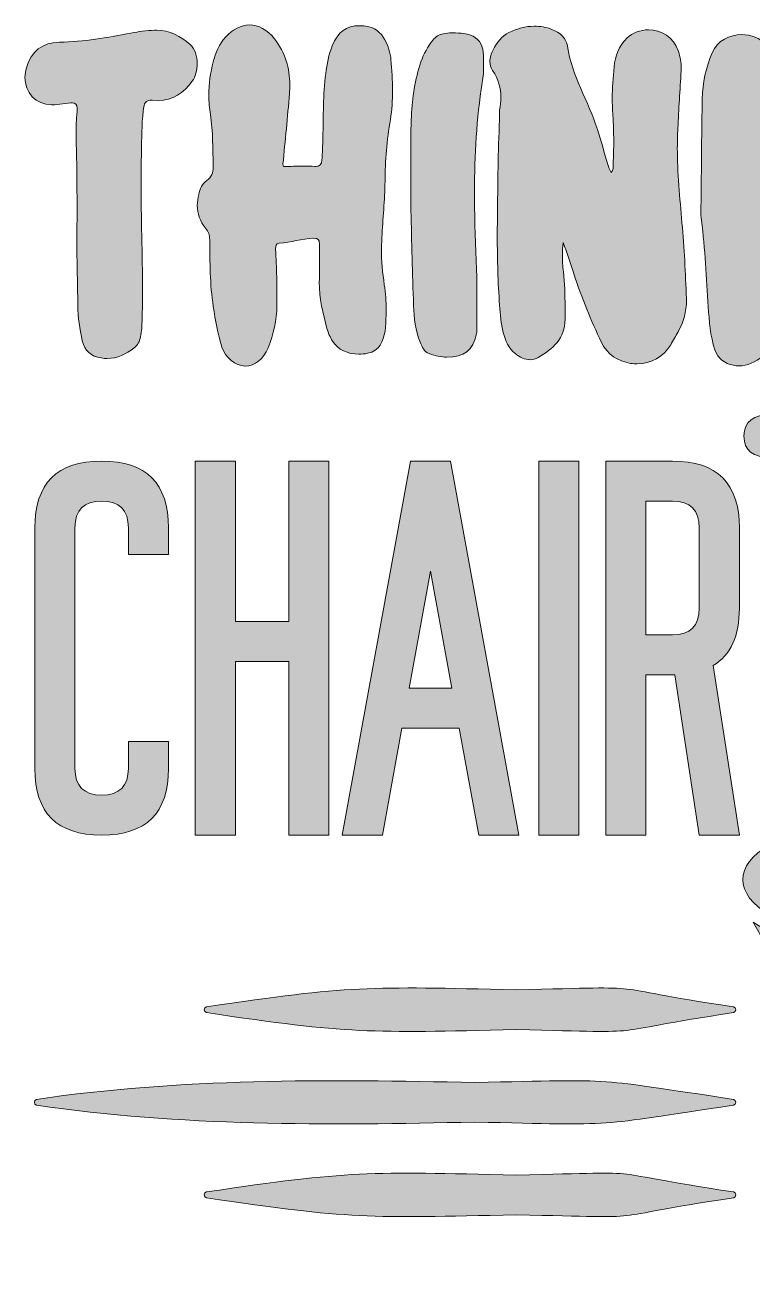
# Model space of a CAD drawing. Header units: inches. Extents: x 253 to 834, y -807 to -273.
# Drawn here: x 253 to 564, y -807 to -273 of the extents above; entities that cross this region are included whole.
import ezdxf

# ---------------------------------------------------------------- set-up
doc = ezdxf.new("R2010")
doc.units = ezdxf.units.IN
doc.header["$MEASUREMENT"] = 0
doc.layers.add('Layer 1', color=7, linetype='Continuous')

# ---------------------------------------------------------------- blocks, each defined once
blk = doc.blocks.new('block 3')
at = {"layer": 'Layer 1', "true_color": 0x040404}
h = blk.add_hatch(color=18, dxfattribs=at)
h.dxf.hatch_style = 2
edge = h.paths.add_edge_path()
edge.add_spline(control_points=[(285.43, -415.65), (280.98, -414.96), (278.3, -412.66), (277.3, -408.29), (276.23, -403.31), (275.38, -398.32), (275.38, -393.26), (275.31, -382.99), (274.92, -372.71), (274.92, -362.82), (274.92, -362.82), (275.08, -352.78), (275.08, -352.78), (275, -341.51), (275, -331.16), (274.62, -320.73), (274.62, -320.73), (274.62, -318.97), (274.62, -318.97), (274.62, -315.75), (274.92, -312.53), (275.16, -309.38), (275.16, -309.38), (275.16, -308.92), (275.16, -308.92), (275.16, -307.31), (274.39, -306.7), (272.93, -306.7), (272.93, -306.7), (272.47, -306.7), (272.47, -306.7), (272.47, -306.7), (265.42, -307.47), (265.42, -307.47), (265.42, -307.47), (264.19, -307.54), (264.19, -307.54), (257.37, -307.54), (252.84, -302.18), (252.84, -295.81), (252.84, -294.43), (253.07, -293.05), (253.46, -291.67), (255.53, -284.62), (260.2, -280.86), (267.56, -280.78), (277.91, -280.63), (287.96, -278.87), (298, -276.87), (301.38, -276.26), (304.67, -275.88), (308.05, -275.65), (308.05, -275.65), (308.97, -275.65), (308.97, -275.65), (314.57, -275.65), (319.24, -278.25), (323.31, -281.78), (325.38, -283.54), (326.37, -286.76), (326.37, -289.98), (326.37, -292.67), (325.61, -295.51), (324.23, -297.42), (320.55, -302.48), (316.1, -305.63), (309.66, -305.63), (309.66, -305.63), (307.13, -305.55), (307.13, -305.55), (304.14, -305.55), (303.68, -306.47), (303.29, -310.23), (302.6, -316.05), (302.68, -322.03), (302.53, -327.86), (302.45, -332), (302.37, -336.07), (302.37, -340.21), (302.37, -355.77), (302.99, -371.26), (302.99, -386.82), (302.99, -390.96), (302.91, -395.03), (302.83, -399.17), (302.76, -401.7), (302.68, -404.15), (302.14, -406.68), (301.76, -408.6), (300.92, -410.21), (299.46, -411.28), (295.93, -413.96), (292.25, -415.88), (287.88, -415.88), (287.12, -415.88), (286.27, -415.8), (285.43, -415.65)], knot_values=[0, 0, 0, 0, 1, 1, 1, 2, 2, 2, 3, 3, 3, 4, 4, 4, 5, 5, 5, 6, 6, 6, 7, 7, 7, 8, 8, 8, 9, 9, 9, 10, 10, 10, 11, 11, 11, 12, 12, 12, 13, 13, 13, 14, 14, 14, 15, 15, 15, 16, 16, 16, 17, 17, 17, 18, 18, 18, 19, 19, 19, 20, 20, 20, 21, 21, 21, 22, 22, 22, 23, 23, 23, 24, 24, 24, 25, 25, 25, 26, 26, 26, 27, 27, 27, 28, 28, 28, 29, 29, 29, 30, 30, 30, 31, 31, 31, 32, 32, 32, 32], degree=3, periodic=1)
h = blk.add_hatch(color=18, dxfattribs=at)
h.dxf.hatch_style = 2
edge = h.paths.add_edge_path()
edge.add_spline(control_points=[(346.69, -419.1), (342.77, -419.02), (338.33, -415.5), (336.87, -410.97), (335.11, -405.3), (334.03, -399.55), (333.19, -393.65), (331.73, -384.22), (331.81, -374.63), (331.66, -365.12), (331.66, -363.21), (331.2, -361.67), (329.89, -360.14), (327.44, -357.23), (326.37, -353.93), (326.37, -350.48), (326.37, -348.95), (326.6, -347.41), (326.98, -345.8), (327.44, -343.43), (328.44, -341.28), (330.51, -339.82), (332.42, -338.37), (333.19, -336.45), (333.19, -334.22), (333.19, -334.22), (333.19, -333.53), (333.19, -333.53), (332.96, -326.25), (333.11, -318.97), (331.96, -311.68), (331.5, -309), (331.27, -306.24), (331.27, -303.48), (331.27, -298.65), (331.96, -293.82), (333.19, -289.14), (334.19, -285.23), (335.72, -281.63), (338.41, -278.64), (341.47, -275.19), (345.08, -273.42), (348.6, -273.42), (352.44, -273.42), (356.19, -275.42), (359.34, -279.33), (363.94, -285.23), (365.85, -291.9), (365.85, -299.03), (365.85, -300.26), (365.78, -301.49), (365.7, -302.71), (364.93, -312.76), (363.86, -322.8), (362.94, -332.92), (362.94, -333.15), (363.09, -333.38), (363.17, -333.92), (366.01, -333.84), (368.84, -333.69), (371.68, -333.69), (373.29, -333.69), (374.9, -333.77), (376.51, -333.84), (376.51, -333.84), (376.89, -333.84), (376.89, -333.84), (378.58, -333.84), (379.43, -332.92), (379.58, -331.23), (379.73, -328.01), (379.88, -324.79), (379.96, -321.5), (380.19, -312.37), (380.04, -303.25), (381.19, -294.2), (381.65, -290.14), (382.49, -286.07), (383.95, -282.32), (386.4, -276.34), (390.01, -273.73), (395.53, -273.73), (396.37, -273.73), (397.21, -273.73), (398.21, -273.88), (402.04, -274.42), (404.65, -276.49), (406.41, -279.79), (407.79, -282.39), (408.79, -285.23), (409.02, -288.22), (409.4, -292.59), (409.71, -297.04), (409.71, -301.49), (409.71, -305.55), (409.48, -309.69), (408.79, -313.83), (407.26, -322.57), (406.57, -331.39), (406.49, -340.21), (406.41, -348.26), (405.57, -356.23), (405.11, -364.2), (405.11, -364.2), (404.96, -369.03), (404.96, -369.03), (404.96, -374.17), (405.42, -379.31), (406.18, -384.37), (406.72, -387.97), (406.95, -391.58), (406.95, -395.1), (406.95, -397.48), (406.87, -399.78), (406.72, -402.08), (406.64, -402.77), (406.64, -403.46), (406.49, -404.15), (405.57, -408.52), (404.42, -412.66), (399.05, -413.66), (397.75, -413.89), (396.52, -414.04), (395.3, -414.04), (390.54, -414.04), (386.4, -412.12), (384.1, -408.44), (383.03, -406.83), (382.26, -404.99), (381.72, -403.08), (379.96, -396.64), (378.43, -390.12), (378.43, -383.3), (378.43, -383.3), (378.5, -381.92), (378.5, -381.92), (378.58, -380.15), (378.58, -378.47), (378.58, -376.7), (378.58, -376.7), (378.58, -366.89), (378.58, -366.89), (378.58, -365.2), (377.89, -364.51), (376.13, -364.51), (376.13, -364.51), (375.9, -364.51), (375.9, -364.51), (370.99, -364.74), (366.24, -366.2), (361.33, -366.66), (359.8, -366.81), (359.8, -367.88), (359.8, -368.88), (359.8, -368.88), (359.8, -369.19), (359.8, -369.19), (359.95, -373.17), (360.18, -377.08), (360.26, -380.99), (360.26, -380.99), (360.33, -393.26), (360.33, -393.26), (360.33, -399.55), (358.88, -405.45), (356.58, -411.28), (354.66, -416.11), (350.98, -419.1), (346.84, -419.1), (346.84, -419.1), (346.69, -419.1), (346.69, -419.1)], knot_values=[0, 0, 0, 0, 1, 1, 1, 2, 2, 2, 3, 3, 3, 4, 4, 4, 5, 5, 5, 6, 6, 6, 7, 7, 7, 8, 8, 8, 9, 9, 9, 10, 10, 10, 11, 11, 11, 12, 12, 12, 13, 13, 13, 14, 14, 14, 15, 15, 15, 16, 16, 16, 17, 17, 17, 18, 18, 18, 19, 19, 19, 20, 20, 20, 21, 21, 21, 22, 22, 22, 23, 23, 23, 24, 24, 24, 25, 25, 25, 26, 26, 26, 27, 27, 27, 28, 28, 28, 29, 29, 29, 30, 30, 30, 31, 31, 31, 32, 32, 32, 33, 33, 33, 34, 34, 34, 35, 35, 35, 36, 36, 36, 37, 37, 37, 38, 38, 38, 39, 39, 39, 40, 40, 40, 41, 41, 41, 42, 42, 42, 43, 43, 43, 44, 44, 44, 45, 45, 45, 46, 46, 46, 47, 47, 47, 48, 48, 48, 49, 49, 49, 50, 50, 50, 51, 51, 51, 52, 52, 52, 53, 53, 53, 54, 54, 54, 55, 55, 55, 56, 56, 56, 57, 57, 57, 57], degree=3, periodic=1)
h = blk.add_hatch(color=18, dxfattribs=at)
h.dxf.hatch_style = 2
edge = h.paths.add_edge_path()
edge.add_spline(control_points=[(425.27, -413.81), (423.2, -413.04), (422.28, -410.9), (421.51, -408.9), (419.44, -403.92), (418.83, -398.55), (418.67, -393.26), (418.14, -379.62), (417.91, -365.97), (417.52, -352.7), (417.52, -352.7), (417.45, -327.48), (417.45, -327.48), (417.45, -322.42), (417.52, -317.36), (417.75, -312.3), (418.14, -304.4), (419.21, -296.66), (421.82, -289.14), (423.05, -285.77), (424.65, -282.7), (426.88, -279.94), (428.1, -278.41), (429.56, -277.49), (431.4, -277.18), (432.63, -276.95), (433.78, -276.8), (434.93, -276.8), (439.45, -276.8), (441.22, -277.1), (442.9, -277.72), (446.2, -278.87), (448.04, -281.47), (448.35, -285), (448.5, -286.69), (448.58, -288.45), (448.58, -290.14), (448.58, -292.82), (448.42, -295.51), (447.96, -298.04), (445.51, -313.52), (444.67, -329.09), (444.67, -344.65), (444.67, -354.77), (444.97, -364.89), (445.43, -375.01), (445.66, -379.62), (445.66, -384.29), (445.66, -388.89), (445.66, -388.89), (445.66, -402.85), (445.66, -402.85), (445.66, -403.69), (445.66, -404.61), (445.51, -405.38), (443.98, -412.51), (440.45, -415.27), (432.71, -415.27), (430.56, -415.27), (428.03, -414.73), (425.27, -413.81)], knot_values=[0, 0, 0, 0, 1, 1, 1, 2, 2, 2, 3, 3, 3, 4, 4, 4, 5, 5, 5, 6, 6, 6, 7, 7, 7, 8, 8, 8, 9, 9, 9, 10, 10, 10, 11, 11, 11, 12, 12, 12, 13, 13, 13, 14, 14, 14, 15, 15, 15, 16, 16, 16, 17, 17, 17, 18, 18, 18, 19, 19, 19, 20, 20, 20, 20], degree=3, periodic=1)
h = blk.add_hatch(color=18, dxfattribs=at)
h.dxf.hatch_style = 2
edge = h.paths.add_edge_path()
edge.add_spline(control_points=[(511.29, -417.95), (505.77, -416.95), (501.48, -414.35), (498.87, -408.98), (494.35, -399.63), (490.44, -390.04), (487.22, -380.08), (485.76, -375.48), (484.23, -370.87), (482.46, -366.35), (482.23, -368.19), (482.16, -369.95), (482.16, -371.72), (482.16, -374.09), (482.31, -376.47), (482.62, -378.85), (483.23, -383.83), (483.31, -388.74), (483.31, -393.72), (483.31, -393.72), (483.31, -399.09), (483.31, -399.09), (483.23, -407.29), (478.17, -411.82), (471.88, -415.42), (470.73, -416.11), (469.51, -416.42), (468.36, -416.42), (466.13, -416.42), (463.98, -415.34), (462.07, -413.81), (459.23, -411.51), (457.77, -408.29), (456.93, -404.84), (455.86, -401.01), (455.7, -397.02), (455.4, -393.11), (454.63, -383.37), (454.4, -373.63), (454.4, -363.82), (454.4, -354.08), (454.63, -344.27), (454.71, -334.53), (454.78, -327.63), (455.09, -320.81), (455.32, -313.91), (455.32, -313.91), (455.32, -311.45), (455.32, -311.45), (455.32, -311.45), (455.4, -309.69), (455.4, -309.69), (455.7, -307.85), (455.93, -306.09), (455.93, -304.4), (455.93, -300.41), (454.94, -296.58), (452.41, -292.9), (451.64, -291.75), (451.26, -290.44), (451.26, -289.06), (451.26, -287.38), (451.79, -285.61), (452.64, -284), (454.17, -280.94), (456.32, -278.18), (459.38, -276.64), (462.91, -274.88), (466.52, -273.96), (470.2, -273.96), (472.65, -273.96), (475.18, -274.34), (477.71, -275.34), (481.16, -276.57), (483.77, -279.02), (484.3, -282.47), (486.3, -295.2), (493.27, -306.01), (497.11, -318.05), (498.72, -322.95), (500.1, -328.01), (501.55, -333), (501.94, -334.15), (502.24, -335.3), (503.01, -336.45), (503.78, -335.6), (503.85, -334.68), (503.85, -333.77), (503.85, -333.77), (503.85, -332.61), (503.85, -332.61), (504.01, -329.39), (504.08, -326.17), (504.08, -322.88), (504.08, -319.27), (503.93, -315.67), (503.7, -311.99), (503.55, -309.61), (503.47, -307.24), (503.47, -304.78), (503.47, -300.34), (503.78, -295.81), (504.24, -291.36), (504.78, -286.69), (506.23, -282.39), (509.76, -278.94), (512.06, -276.72), (515.43, -275.49), (518.96, -275.49), (524.25, -275.49), (529.69, -278.33), (531.69, -284.77), (532.45, -287.07), (532.91, -289.45), (532.91, -291.82), (532.91, -291.82), (532.84, -293.05), (532.84, -293.05), (532.38, -301.26), (531.84, -309.38), (531.46, -317.51), (531.3, -320.35), (531.23, -323.11), (531.23, -325.87), (531.23, -336.6), (532.3, -347.26), (533.22, -357.92), (534.22, -368.65), (534.68, -379.46), (535.14, -390.27), (535.14, -390.27), (535.14, -391.04), (535.14, -391.04), (535.14, -395.79), (533.91, -400.32), (531.53, -404.46), (530.54, -406.3), (529.46, -408.14), (528.39, -409.98), (525.55, -415.04), (519.96, -418.18), (514.13, -418.18), (513.21, -418.18), (512.29, -418.1), (511.29, -417.95)], knot_values=[0, 0, 0, 0, 1, 1, 1, 2, 2, 2, 3, 3, 3, 4, 4, 4, 5, 5, 5, 6, 6, 6, 7, 7, 7, 8, 8, 8, 9, 9, 9, 10, 10, 10, 11, 11, 11, 12, 12, 12, 13, 13, 13, 14, 14, 14, 15, 15, 15, 16, 16, 16, 17, 17, 17, 18, 18, 18, 19, 19, 19, 20, 20, 20, 21, 21, 21, 22, 22, 22, 23, 23, 23, 24, 24, 24, 25, 25, 25, 26, 26, 26, 27, 27, 27, 28, 28, 28, 29, 29, 29, 30, 30, 30, 31, 31, 31, 32, 32, 32, 33, 33, 33, 34, 34, 34, 35, 35, 35, 36, 36, 36, 37, 37, 37, 38, 38, 38, 39, 39, 39, 40, 40, 40, 41, 41, 41, 42, 42, 42, 43, 43, 43, 44, 44, 44, 45, 45, 45, 46, 46, 46, 47, 47, 47, 48, 48, 48, 48], degree=3, periodic=1)
h = blk.add_hatch(color=18, dxfattribs=at)
h.dxf.hatch_style = 2
edge = h.paths.add_edge_path()
edge.add_spline(control_points=[(555.14, -418.79), (551.31, -418.03), (548.55, -415.96), (547.25, -412.12), (545.25, -406.14), (544.87, -399.93), (544.41, -393.8), (543.49, -381.46), (543.18, -369.11), (541.49, -356.84), (541.34, -355.46), (541.26, -354.01), (541.26, -352.55), (541.26, -350.48), (541.42, -348.33), (541.42, -346.26), (541.49, -332.54), (541.57, -318.74), (541.88, -304.94), (541.95, -298.19), (543.49, -291.59), (546.09, -285.31), (548.32, -279.94), (553.61, -277.56), (558.67, -277.56), (562.73, -277.56), (566.72, -279.1), (568.79, -281.7), (570.78, -284.16), (571.63, -286.76), (571.63, -289.83), (571.55, -298.11), (571.55, -306.39), (570.86, -314.67), (570.86, -314.67), (570.78, -316.05), (570.78, -316.05), (570.78, -316.67), (570.86, -317.2), (571.17, -317.97), (573.39, -314.67), (574.69, -311.15), (576.23, -307.85), (579.14, -301.56), (581.82, -295.27), (584.74, -288.99), (587.19, -283.54), (591.49, -279.71), (596.55, -276.8), (598.39, -275.8), (600.15, -275.26), (601.99, -275.26), (603.52, -275.26), (605.13, -275.65), (606.67, -276.41), (608.2, -277.18), (609.73, -277.79), (611.19, -278.64), (614.56, -280.71), (616.33, -283.62), (616.33, -287.15), (616.33, -287.99), (616.25, -288.83), (616.02, -289.75), (614.95, -294.58), (612.95, -299.19), (610.88, -303.63), (606.67, -312.76), (602.53, -322.03), (598.77, -331.39), (596.85, -336.14), (594.78, -340.74), (590.64, -344.04), (589.64, -344.88), (589.19, -345.88), (589.19, -346.88), (589.19, -347.64), (589.49, -348.49), (589.87, -349.33), (591.26, -352.17), (593.09, -354.54), (595.17, -356.92), (601.84, -364.43), (607.36, -372.71), (611.73, -381.76), (613.87, -386.13), (614.79, -390.66), (614.79, -395.26), (614.79, -398.25), (614.41, -401.31), (613.64, -404.38), (612.57, -408.98), (609.96, -411.28), (605.98, -411.28), (605.06, -411.28), (604.06, -411.13), (602.91, -410.9), (595.7, -409.13), (589.57, -405.68), (585.81, -398.94), (580.83, -390.27), (575.84, -381.61), (570.94, -372.94), (570.94, -372.94), (569.71, -370.95), (569.71, -370.95), (569.4, -372.56), (569.25, -374.09), (569.25, -375.63), (569.25, -377.31), (569.4, -378.93), (569.63, -380.53), (570.78, -388.74), (571.78, -396.94), (572.01, -405.3), (572.01, -405.3), (572.01, -405.61), (572.01, -405.61), (572.01, -412.74), (564.65, -419.02), (557.52, -419.02), (556.75, -419.02), (555.91, -418.95), (555.14, -418.79)], knot_values=[0, 0, 0, 0, 1, 1, 1, 2, 2, 2, 3, 3, 3, 4, 4, 4, 5, 5, 5, 6, 6, 6, 7, 7, 7, 8, 8, 8, 9, 9, 9, 10, 10, 10, 11, 11, 11, 12, 12, 12, 13, 13, 13, 14, 14, 14, 15, 15, 15, 16, 16, 16, 17, 17, 17, 18, 18, 18, 19, 19, 19, 20, 20, 20, 21, 21, 21, 22, 22, 22, 23, 23, 23, 24, 24, 24, 25, 25, 25, 26, 26, 26, 27, 27, 27, 28, 28, 28, 29, 29, 29, 30, 30, 30, 31, 31, 31, 32, 32, 32, 33, 33, 33, 34, 34, 34, 35, 35, 35, 36, 36, 36, 37, 37, 37, 38, 38, 38, 39, 39, 39, 40, 40, 40, 41, 41, 41, 41], degree=3, periodic=1)
at = {"layer": 'Layer 1', "lineweight": 0}
for points, knots in [([(285.43, -415.65), (280.98, -414.96), (278.3, -412.66), (277.3, -408.29), (276.23, -403.31), (275.38, -398.32), (275.38, -393.26), (275.31, -382.99), (274.92, -372.71), (274.92, -362.82), (274.92, -362.82), (275.08, -352.78), (275.08, -352.78), (275, -341.51), (275, -331.16), (274.62, -320.73), (274.62, -320.73), (274.62, -318.97), (274.62, -318.97), (274.62, -315.75), (274.92, -312.53), (275.16, -309.38), (275.16, -309.38), (275.16, -308.92), (275.16, -308.92), (275.16, -307.31), (274.39, -306.7), (272.93, -306.7), (272.93, -306.7), (272.47, -306.7), (272.47, -306.7), (272.47, -306.7), (265.42, -307.47), (265.42, -307.47), (265.42, -307.47), (264.19, -307.54), (264.19, -307.54), (257.37, -307.54), (252.84, -302.18), (252.84, -295.81), (252.84, -294.43), (253.07, -293.05), (253.46, -291.67), (255.53, -284.62), (260.2, -280.86), (267.56, -280.78), (277.91, -280.63), (287.96, -278.87), (298, -276.87), (301.38, -276.26), (304.67, -275.88), (308.05, -275.65), (308.05, -275.65), (308.97, -275.65), (308.97, -275.65), (314.57, -275.65), (319.24, -278.25), (323.31, -281.78), (325.38, -283.54), (326.37, -286.76), (326.37, -289.98), (326.37, -292.67), (325.61, -295.51), (324.23, -297.42), (320.55, -302.48), (316.1, -305.63), (309.66, -305.63), (309.66, -305.63), (307.13, -305.55), (307.13, -305.55), (304.14, -305.55), (303.68, -306.47), (303.29, -310.23), (302.6, -316.05), (302.68, -322.03), (302.53, -327.86), (302.45, -332), (302.37, -336.07), (302.37, -340.21), (302.37, -355.77), (302.99, -371.26), (302.99, -386.82), (302.99, -390.96), (302.91, -395.03), (302.83, -399.17), (302.76, -401.7), (302.68, -404.15), (302.14, -406.68), (301.76, -408.6), (300.92, -410.21), (299.46, -411.28), (295.93, -413.96), (292.25, -415.88), (287.88, -415.88), (287.12, -415.88), (286.27, -415.8), (285.43, -415.65)], [0, 0, 0, 0, 1, 1, 1, 2, 2, 2, 3, 3, 3, 4, 4, 4, 5, 5, 5, 6, 6, 6, 7, 7, 7, 8, 8, 8, 9, 9, 9, 10, 10, 10, 11, 11, 11, 12, 12, 12, 13, 13, 13, 14, 14, 14, 15, 15, 15, 16, 16, 16, 17, 17, 17, 18, 18, 18, 19, 19, 19, 20, 20, 20, 21, 21, 21, 22, 22, 22, 23, 23, 23, 24, 24, 24, 25, 25, 25, 26, 26, 26, 27, 27, 27, 28, 28, 28, 29, 29, 29, 30, 30, 30, 31, 31, 31, 32, 32, 32, 32]), ([(346.69, -419.1), (342.77, -419.02), (338.33, -415.5), (336.87, -410.97), (335.11, -405.3), (334.03, -399.55), (333.19, -393.65), (331.73, -384.22), (331.81, -374.63), (331.66, -365.12), (331.66, -363.21), (331.2, -361.67), (329.89, -360.14), (327.44, -357.23), (326.37, -353.93), (326.37, -350.48), (326.37, -348.95), (326.6, -347.41), (326.98, -345.8), (327.44, -343.43), (328.44, -341.28), (330.51, -339.82), (332.42, -338.37), (333.19, -336.45), (333.19, -334.22), (333.19, -334.22), (333.19, -333.53), (333.19, -333.53), (332.96, -326.25), (333.11, -318.97), (331.96, -311.68), (331.5, -309), (331.27, -306.24), (331.27, -303.48), (331.27, -298.65), (331.96, -293.82), (333.19, -289.14), (334.19, -285.23), (335.72, -281.63), (338.41, -278.64), (341.47, -275.19), (345.08, -273.42), (348.6, -273.42), (352.44, -273.42), (356.19, -275.42), (359.34, -279.33), (363.94, -285.23), (365.85, -291.9), (365.85, -299.03), (365.85, -300.26), (365.78, -301.49), (365.7, -302.71), (364.93, -312.76), (363.86, -322.8), (362.94, -332.92), (362.94, -333.15), (363.09, -333.38), (363.17, -333.92), (366.01, -333.84), (368.84, -333.69), (371.68, -333.69), (373.29, -333.69), (374.9, -333.77), (376.51, -333.84), (376.51, -333.84), (376.89, -333.84), (376.89, -333.84), (378.58, -333.84), (379.43, -332.92), (379.58, -331.23), (379.73, -328.01), (379.88, -324.79), (379.96, -321.5), (380.19, -312.37), (380.04, -303.25), (381.19, -294.2), (381.65, -290.14), (382.49, -286.07), (383.95, -282.32), (386.4, -276.34), (390.01, -273.73), (395.53, -273.73), (396.37, -273.73), (397.21, -273.73), (398.21, -273.88), (402.04, -274.42), (404.65, -276.49), (406.41, -279.79), (407.79, -282.39), (408.79, -285.23), (409.02, -288.22), (409.4, -292.59), (409.71, -297.04), (409.71, -301.49), (409.71, -305.55), (409.48, -309.69), (408.79, -313.83), (407.26, -322.57), (406.57, -331.39), (406.49, -340.21), (406.41, -348.26), (405.57, -356.23), (405.11, -364.2), (405.11, -364.2), (404.96, -369.03), (404.96, -369.03), (404.96, -374.17), (405.42, -379.31), (406.18, -384.37), (406.72, -387.97), (406.95, -391.58), (406.95, -395.1), (406.95, -397.48), (406.87, -399.78), (406.72, -402.08), (406.64, -402.77), (406.64, -403.46), (406.49, -404.15), (405.57, -408.52), (404.42, -412.66), (399.05, -413.66), (397.75, -413.89), (396.52, -414.04), (395.3, -414.04), (390.54, -414.04), (386.4, -412.12), (384.1, -408.44), (383.03, -406.83), (382.26, -404.99), (381.72, -403.08), (379.96, -396.64), (378.43, -390.12), (378.43, -383.3), (378.43, -383.3), (378.5, -381.92), (378.5, -381.92), (378.58, -380.15), (378.58, -378.47), (378.58, -376.7), (378.58, -376.7), (378.58, -366.89), (378.58, -366.89), (378.58, -365.2), (377.89, -364.51), (376.13, -364.51), (376.13, -364.51), (375.9, -364.51), (375.9, -364.51), (370.99, -364.74), (366.24, -366.2), (361.33, -366.66), (359.8, -366.81), (359.8, -367.88), (359.8, -368.88), (359.8, -368.88), (359.8, -369.19), (359.8, -369.19), (359.95, -373.17), (360.18, -377.08), (360.26, -380.99), (360.26, -380.99), (360.33, -393.26), (360.33, -393.26), (360.33, -399.55), (358.88, -405.45), (356.58, -411.28), (354.66, -416.11), (350.98, -419.1), (346.84, -419.1), (346.84, -419.1), (346.69, -419.1), (346.69, -419.1)], [0, 0, 0, 0, 1, 1, 1, 2, 2, 2, 3, 3, 3, 4, 4, 4, 5, 5, 5, 6, 6, 6, 7, 7, 7, 8, 8, 8, 9, 9, 9, 10, 10, 10, 11, 11, 11, 12, 12, 12, 13, 13, 13, 14, 14, 14, 15, 15, 15, 16, 16, 16, 17, 17, 17, 18, 18, 18, 19, 19, 19, 20, 20, 20, 21, 21, 21, 22, 22, 22, 23, 23, 23, 24, 24, 24, 25, 25, 25, 26, 26, 26, 27, 27, 27, 28, 28, 28, 29, 29, 29, 30, 30, 30, 31, 31, 31, 32, 32, 32, 33, 33, 33, 34, 34, 34, 35, 35, 35, 36, 36, 36, 37, 37, 37, 38, 38, 38, 39, 39, 39, 40, 40, 40, 41, 41, 41, 42, 42, 42, 43, 43, 43, 44, 44, 44, 45, 45, 45, 46, 46, 46, 47, 47, 47, 48, 48, 48, 49, 49, 49, 50, 50, 50, 51, 51, 51, 52, 52, 52, 53, 53, 53, 54, 54, 54, 55, 55, 55, 56, 56, 56, 57, 57, 57, 57]), ([(425.27, -413.81), (423.2, -413.04), (422.28, -410.9), (421.51, -408.9), (419.44, -403.92), (418.83, -398.55), (418.67, -393.26), (418.14, -379.62), (417.91, -365.97), (417.52, -352.7), (417.52, -352.7), (417.45, -327.48), (417.45, -327.48), (417.45, -322.42), (417.52, -317.36), (417.75, -312.3), (418.14, -304.4), (419.21, -296.66), (421.82, -289.14), (423.05, -285.77), (424.65, -282.7), (426.88, -279.94), (428.1, -278.41), (429.56, -277.49), (431.4, -277.18), (432.63, -276.95), (433.78, -276.8), (434.93, -276.8), (439.45, -276.8), (441.22, -277.1), (442.9, -277.72), (446.2, -278.87), (448.04, -281.47), (448.35, -285), (448.5, -286.69), (448.58, -288.45), (448.58, -290.14), (448.58, -292.82), (448.42, -295.51), (447.96, -298.04), (445.51, -313.52), (444.67, -329.09), (444.67, -344.65), (444.67, -354.77), (444.97, -364.89), (445.43, -375.01), (445.66, -379.62), (445.66, -384.29), (445.66, -388.89), (445.66, -388.89), (445.66, -402.85), (445.66, -402.85), (445.66, -403.69), (445.66, -404.61), (445.51, -405.38), (443.98, -412.51), (440.45, -415.27), (432.71, -415.27), (430.56, -415.27), (428.03, -414.73), (425.27, -413.81)], [0, 0, 0, 0, 1, 1, 1, 2, 2, 2, 3, 3, 3, 4, 4, 4, 5, 5, 5, 6, 6, 6, 7, 7, 7, 8, 8, 8, 9, 9, 9, 10, 10, 10, 11, 11, 11, 12, 12, 12, 13, 13, 13, 14, 14, 14, 15, 15, 15, 16, 16, 16, 17, 17, 17, 18, 18, 18, 19, 19, 19, 20, 20, 20, 20]), ([(511.29, -417.95), (505.77, -416.95), (501.48, -414.35), (498.87, -408.98), (494.35, -399.63), (490.44, -390.04), (487.22, -380.08), (485.76, -375.48), (484.23, -370.87), (482.46, -366.35), (482.23, -368.19), (482.16, -369.95), (482.16, -371.72), (482.16, -374.09), (482.31, -376.47), (482.62, -378.85), (483.23, -383.83), (483.31, -388.74), (483.31, -393.72), (483.31, -393.72), (483.31, -399.09), (483.31, -399.09), (483.23, -407.29), (478.17, -411.82), (471.88, -415.42), (470.73, -416.11), (469.51, -416.42), (468.36, -416.42), (466.13, -416.42), (463.98, -415.34), (462.07, -413.81), (459.23, -411.51), (457.77, -408.29), (456.93, -404.84), (455.86, -401.01), (455.7, -397.02), (455.4, -393.11), (454.63, -383.37), (454.4, -373.63), (454.4, -363.82), (454.4, -354.08), (454.63, -344.27), (454.71, -334.53), (454.78, -327.63), (455.09, -320.81), (455.32, -313.91), (455.32, -313.91), (455.32, -311.45), (455.32, -311.45), (455.32, -311.45), (455.4, -309.69), (455.4, -309.69), (455.7, -307.85), (455.93, -306.09), (455.93, -304.4), (455.93, -300.41), (454.94, -296.58), (452.41, -292.9), (451.64, -291.75), (451.26, -290.44), (451.26, -289.06), (451.26, -287.38), (451.79, -285.61), (452.64, -284), (454.17, -280.94), (456.32, -278.18), (459.38, -276.64), (462.91, -274.88), (466.52, -273.96), (470.2, -273.96), (472.65, -273.96), (475.18, -274.34), (477.71, -275.34), (481.16, -276.57), (483.77, -279.02), (484.3, -282.47), (486.3, -295.2), (493.27, -306.01), (497.11, -318.05), (498.72, -322.95), (500.1, -328.01), (501.55, -333), (501.94, -334.15), (502.24, -335.3), (503.01, -336.45), (503.78, -335.6), (503.85, -334.68), (503.85, -333.77), (503.85, -333.77), (503.85, -332.61), (503.85, -332.61), (504.01, -329.39), (504.08, -326.17), (504.08, -322.88), (504.08, -319.27), (503.93, -315.67), (503.7, -311.99), (503.55, -309.61), (503.47, -307.24), (503.47, -304.78), (503.47, -300.34), (503.78, -295.81), (504.24, -291.36), (504.78, -286.69), (506.23, -282.39), (509.76, -278.94), (512.06, -276.72), (515.43, -275.49), (518.96, -275.49), (524.25, -275.49), (529.69, -278.33), (531.69, -284.77), (532.45, -287.07), (532.91, -289.45), (532.91, -291.82), (532.91, -291.82), (532.84, -293.05), (532.84, -293.05), (532.38, -301.26), (531.84, -309.38), (531.46, -317.51), (531.3, -320.35), (531.23, -323.11), (531.23, -325.87), (531.23, -336.6), (532.3, -347.26), (533.22, -357.92), (534.22, -368.65), (534.68, -379.46), (535.14, -390.27), (535.14, -390.27), (535.14, -391.04), (535.14, -391.04), (535.14, -395.79), (533.91, -400.32), (531.53, -404.46), (530.54, -406.3), (529.46, -408.14), (528.39, -409.98), (525.55, -415.04), (519.96, -418.18), (514.13, -418.18), (513.21, -418.18), (512.29, -418.1), (511.29, -417.95)], [0, 0, 0, 0, 1, 1, 1, 2, 2, 2, 3, 3, 3, 4, 4, 4, 5, 5, 5, 6, 6, 6, 7, 7, 7, 8, 8, 8, 9, 9, 9, 10, 10, 10, 11, 11, 11, 12, 12, 12, 13, 13, 13, 14, 14, 14, 15, 15, 15, 16, 16, 16, 17, 17, 17, 18, 18, 18, 19, 19, 19, 20, 20, 20, 21, 21, 21, 22, 22, 22, 23, 23, 23, 24, 24, 24, 25, 25, 25, 26, 26, 26, 27, 27, 27, 28, 28, 28, 29, 29, 29, 30, 30, 30, 31, 31, 31, 32, 32, 32, 33, 33, 33, 34, 34, 34, 35, 35, 35, 36, 36, 36, 37, 37, 37, 38, 38, 38, 39, 39, 39, 40, 40, 40, 41, 41, 41, 42, 42, 42, 43, 43, 43, 44, 44, 44, 45, 45, 45, 46, 46, 46, 47, 47, 47, 48, 48, 48, 48]), ([(555.14, -418.79), (551.31, -418.03), (548.55, -415.96), (547.25, -412.12), (545.25, -406.14), (544.87, -399.93), (544.41, -393.8), (543.49, -381.46), (543.18, -369.11), (541.49, -356.84), (541.34, -355.46), (541.26, -354.01), (541.26, -352.55), (541.26, -350.48), (541.42, -348.33), (541.42, -346.26), (541.49, -332.54), (541.57, -318.74), (541.88, -304.94), (541.95, -298.19), (543.49, -291.59), (546.09, -285.31), (548.32, -279.94), (553.61, -277.56), (558.67, -277.56), (562.73, -277.56), (566.72, -279.1), (568.79, -281.7), (570.78, -284.16), (571.63, -286.76), (571.63, -289.83), (571.55, -298.11), (571.55, -306.39), (570.86, -314.67), (570.86, -314.67), (570.78, -316.05), (570.78, -316.05), (570.78, -316.67), (570.86, -317.2), (571.17, -317.97), (573.39, -314.67), (574.69, -311.15), (576.23, -307.85), (579.14, -301.56), (581.82, -295.27), (584.74, -288.99), (587.19, -283.54), (591.49, -279.71), (596.55, -276.8), (598.39, -275.8), (600.15, -275.26), (601.99, -275.26), (603.52, -275.26), (605.13, -275.65), (606.67, -276.41), (608.2, -277.18), (609.73, -277.79), (611.19, -278.64), (614.56, -280.71), (616.33, -283.62), (616.33, -287.15), (616.33, -287.99), (616.25, -288.83), (616.02, -289.75), (614.95, -294.58), (612.95, -299.19), (610.88, -303.63), (606.67, -312.76), (602.53, -322.03), (598.77, -331.39), (596.85, -336.14), (594.78, -340.74), (590.64, -344.04), (589.64, -344.88), (589.19, -345.88), (589.19, -346.88), (589.19, -347.64), (589.49, -348.49), (589.87, -349.33), (591.26, -352.17), (593.09, -354.54), (595.17, -356.92), (601.84, -364.43), (607.36, -372.71), (611.73, -381.76), (613.87, -386.13), (614.79, -390.66), (614.79, -395.26), (614.79, -398.25), (614.41, -401.31), (613.64, -404.38), (612.57, -408.98), (609.96, -411.28), (605.98, -411.28), (605.06, -411.28), (604.06, -411.13), (602.91, -410.9), (595.7, -409.13), (589.57, -405.68), (585.81, -398.94), (580.83, -390.27), (575.84, -381.61), (570.94, -372.94), (570.94, -372.94), (569.71, -370.95), (569.71, -370.95), (569.4, -372.56), (569.25, -374.09), (569.25, -375.63), (569.25, -377.31), (569.4, -378.93), (569.63, -380.53), (570.78, -388.74), (571.78, -396.94), (572.01, -405.3), (572.01, -405.3), (572.01, -405.61), (572.01, -405.61), (572.01, -412.74), (564.65, -419.02), (557.52, -419.02), (556.75, -419.02), (555.91, -418.95), (555.14, -418.79)], [0, 0, 0, 0, 1, 1, 1, 2, 2, 2, 3, 3, 3, 4, 4, 4, 5, 5, 5, 6, 6, 6, 7, 7, 7, 8, 8, 8, 9, 9, 9, 10, 10, 10, 11, 11, 11, 12, 12, 12, 13, 13, 13, 14, 14, 14, 15, 15, 15, 16, 16, 16, 17, 17, 17, 18, 18, 18, 19, 19, 19, 20, 20, 20, 21, 21, 21, 22, 22, 22, 23, 23, 23, 24, 24, 24, 25, 25, 25, 26, 26, 26, 27, 27, 27, 28, 28, 28, 29, 29, 29, 30, 30, 30, 31, 31, 31, 32, 32, 32, 33, 33, 33, 34, 34, 34, 35, 35, 35, 36, 36, 36, 37, 37, 37, 38, 38, 38, 39, 39, 39, 40, 40, 40, 41, 41, 41, 41])]:
    blk.add_open_spline(points, degree=3, knots=knots, dxfattribs=at)
blk = doc.blocks.new('block 4')
at = {"layer": 'Layer 1', "true_color": 0x040404}
h = blk.add_hatch(color=18, dxfattribs=at)
h.dxf.hatch_style = 2
edge = h.paths.add_edge_path()
edge.add_spline(control_points=[(314.09, -488.24), (314.09, -488.24), (314.09, -499.65), (314.09, -499.65), (314.09, -499.65), (296.97, -499.65), (296.97, -499.65), (296.97, -499.65), (296.97, -488.24), (296.97, -488.24), (296.97, -480.63), (293.17, -476.83), (285.56, -476.83), (277.95, -476.83), (274.15, -480.63), (274.15, -488.24), (274.15, -488.24), (274.15, -590.94), (274.15, -590.94), (274.15, -598.54), (277.95, -602.35), (285.56, -602.35), (293.17, -602.35), (296.97, -598.54), (296.97, -590.94), (296.97, -590.94), (296.97, -579.53), (296.97, -579.53), (296.97, -579.53), (314.09, -579.53), (314.09, -579.53), (314.09, -579.53), (314.09, -590.94), (314.09, -590.94), (314.09, -609.96), (304.58, -619.46), (285.56, -619.46), (266.54, -619.46), (257.03, -609.96), (257.03, -590.94), (257.03, -590.94), (257.03, -488.24), (257.03, -488.24), (257.03, -469.22), (266.54, -459.71), (285.56, -459.71), (304.58, -459.71), (314.09, -469.22), (314.09, -488.24)], knot_values=[0, 0, 0, 0, 1, 1, 1, 2, 2, 2, 3, 3, 3, 4, 4, 4, 5, 5, 5, 6, 6, 6, 7, 7, 7, 8, 8, 8, 9, 9, 9, 10, 10, 10, 11, 11, 11, 12, 12, 12, 13, 13, 13, 14, 14, 14, 15, 15, 15, 16, 16, 16, 16], degree=3, periodic=1)
h = blk.add_hatch(color=18, dxfattribs=at)
h.dxf.hatch_style = 2
h.paths.add_polyline_path([(342.61, -545.29), (342.61, -619.46), (325.5, -619.46), (325.5, -459.71), (342.61, -459.71), (342.61, -528.18), (365.44, -528.18), (365.44, -459.71), (382.55, -459.71), (382.55, -619.46), (365.44, -619.46), (365.44, -545.29)])
h = blk.add_hatch(color=18, dxfattribs=at)
h.dxf.hatch_style = 2
h.paths.add_polyline_path([(438.13, -573.82), (413.71, -573.82), (405.38, -619.46), (388.26, -619.46), (417.36, -459.71), (434.48, -459.71), (463.57, -619.46), (446.46, -619.46)])
h.paths.add_polyline_path([(416.79, -556.7), (435.05, -556.7), (425.92, -506.72)])
h = blk.add_hatch(color=18, dxfattribs=at)
h.dxf.hatch_style = 2
h.paths.add_polyline_path([(489.25, -619.46), (472.13, -619.46), (472.13, -459.71), (489.25, -459.71)])
h = blk.add_hatch(color=18, dxfattribs=at)
h.dxf.hatch_style = 2
edge = h.paths.add_edge_path()
edge.add_spline(control_points=[(529.19, -459.71), (548.2, -459.71), (557.72, -469.22), (557.72, -488.24), (557.72, -488.24), (557.72, -522.47), (557.72, -522.47), (557.72, -534.34), (553.99, -542.52), (546.53, -547), (546.53, -547), (557.72, -619.46), (557.72, -619.46), (557.72, -619.46), (540.6, -619.46), (540.6, -619.46), (540.6, -619.46), (530.1, -551), (530.1, -551), (530.1, -551), (517.78, -551), (517.78, -551), (517.78, -551), (517.78, -619.46), (517.78, -619.46), (517.78, -619.46), (500.66, -619.46), (500.66, -619.46), (500.66, -619.46), (500.66, -459.71), (500.66, -459.71), (500.66, -459.71), (529.19, -459.71), (529.19, -459.71)], knot_values=[0, 0, 0, 0, 1, 1, 1, 2, 2, 2, 3, 3, 3, 4, 4, 4, 5, 5, 5, 6, 6, 6, 7, 7, 7, 8, 8, 8, 9, 9, 9, 10, 10, 10, 11, 11, 11, 11], degree=3, periodic=1)
edge = h.paths.add_edge_path()
edge.add_spline(control_points=[(540.6, -488.24), (540.6, -480.63), (536.79, -476.83), (529.19, -476.83), (529.19, -476.83), (517.78, -476.83), (517.78, -476.83), (517.78, -476.83), (517.78, -533.88), (517.78, -533.88), (517.78, -533.88), (529.19, -533.88), (529.19, -533.88), (536.79, -533.88), (540.6, -530.08), (540.6, -522.47), (540.6, -522.47), (540.6, -488.24), (540.6, -488.24)], knot_values=[0, 0, 0, 0, 1, 1, 1, 2, 2, 2, 3, 3, 3, 4, 4, 4, 5, 5, 5, 6, 6, 6, 6], degree=3, periodic=1)
at = {"layer": 'Layer 1', "lineweight": 0}
for points in [[(342.61, -545.29), (342.61, -619.46), (325.5, -619.46), (325.5, -459.71), (342.61, -459.71), (342.61, -528.18), (365.44, -528.18), (365.44, -459.71), (382.55, -459.71), (382.55, -619.46), (365.44, -619.46), (365.44, -545.29), (342.61, -545.29)], [(438.13, -573.82), (413.71, -573.82), (405.38, -619.46), (388.26, -619.46), (417.36, -459.71), (434.48, -459.71), (463.57, -619.46), (446.46, -619.46), (438.13, -573.82)], [(489.25, -619.46), (472.13, -619.46), (472.13, -459.71), (489.25, -459.71), (489.25, -619.46)], [(416.79, -556.7), (435.05, -556.7), (425.92, -506.72), (416.79, -556.7)]]:
    blk.add_lwpolyline(points, dxfattribs=at)
for points, knots in [([(314.09, -488.24), (314.09, -488.24), (314.09, -499.65), (314.09, -499.65), (314.09, -499.65), (296.97, -499.65), (296.97, -499.65), (296.97, -499.65), (296.97, -488.24), (296.97, -488.24), (296.97, -480.63), (293.17, -476.83), (285.56, -476.83), (277.95, -476.83), (274.15, -480.63), (274.15, -488.24), (274.15, -488.24), (274.15, -590.94), (274.15, -590.94), (274.15, -598.54), (277.95, -602.35), (285.56, -602.35), (293.17, -602.35), (296.97, -598.54), (296.97, -590.94), (296.97, -590.94), (296.97, -579.53), (296.97, -579.53), (296.97, -579.53), (314.09, -579.53), (314.09, -579.53), (314.09, -579.53), (314.09, -590.94), (314.09, -590.94), (314.09, -609.96), (304.58, -619.46), (285.56, -619.46), (266.54, -619.46), (257.03, -609.96), (257.03, -590.94), (257.03, -590.94), (257.03, -488.24), (257.03, -488.24), (257.03, -469.22), (266.54, -459.71), (285.56, -459.71), (304.58, -459.71), (314.09, -469.22), (314.09, -488.24)], [0, 0, 0, 0, 1, 1, 1, 2, 2, 2, 3, 3, 3, 4, 4, 4, 5, 5, 5, 6, 6, 6, 7, 7, 7, 8, 8, 8, 9, 9, 9, 10, 10, 10, 11, 11, 11, 12, 12, 12, 13, 13, 13, 14, 14, 14, 15, 15, 15, 16, 16, 16, 16]), ([(529.19, -459.71), (548.2, -459.71), (557.72, -469.22), (557.72, -488.24), (557.72, -488.24), (557.72, -522.47), (557.72, -522.47), (557.72, -534.34), (553.99, -542.52), (546.53, -547), (546.53, -547), (557.72, -619.46), (557.72, -619.46), (557.72, -619.46), (540.6, -619.46), (540.6, -619.46), (540.6, -619.46), (530.1, -551), (530.1, -551), (530.1, -551), (517.78, -551), (517.78, -551), (517.78, -551), (517.78, -619.46), (517.78, -619.46), (517.78, -619.46), (500.66, -619.46), (500.66, -619.46), (500.66, -619.46), (500.66, -459.71), (500.66, -459.71), (500.66, -459.71), (529.19, -459.71), (529.19, -459.71)], [0, 0, 0, 0, 1, 1, 1, 2, 2, 2, 3, 3, 3, 4, 4, 4, 5, 5, 5, 6, 6, 6, 7, 7, 7, 8, 8, 8, 9, 9, 9, 10, 10, 10, 11, 11, 11, 11]), ([(540.6, -488.24), (540.6, -480.63), (536.79, -476.83), (529.19, -476.83), (529.19, -476.83), (517.78, -476.83), (517.78, -476.83), (517.78, -476.83), (517.78, -533.88), (517.78, -533.88), (517.78, -533.88), (529.19, -533.88), (529.19, -533.88), (536.79, -533.88), (540.6, -530.08), (540.6, -522.47), (540.6, -522.47), (540.6, -488.24), (540.6, -488.24)], [0, 0, 0, 0, 1, 1, 1, 2, 2, 2, 3, 3, 3, 4, 4, 4, 5, 5, 5, 6, 6, 6, 6])]:
    blk.add_open_spline(points, degree=3, knots=knots, dxfattribs=at)
blk = doc.blocks.new('block 5')
at = {"layer": 'Layer 1', "true_color": 0x040404}
h = blk.add_hatch(color=18, dxfattribs=at)
h.dxf.hatch_style = 2
edge = h.paths.add_edge_path()
edge.add_spline(control_points=[(669.9, -439.87), (675.46, -423.85), (690.89, -432.81), (701.71, -430.97), (708.86, -429.75), (716.95, -429.88), (714.65, -439.85), (746.06, -439.85), (776.09, -439.85), (806.13, -439.86), (809.83, -439.86), (814.31, -438.87), (817.07, -440.2), (820.97, -442.1), (826.38, -445.94), (826.07, -448.56), (825.67, -451.98), (820.82, -457.15), (816.97, -457.77), (808.24, -459.17), (798.94, -458.28), (789.88, -458.28), (720.23, -458.28), (650.58, -458.28), (580.93, -458.28), (577.63, -458.28), (574.34, -458.28), (571.04, -458.25), (563.54, -458.16), (559.63, -455.22), (559.65, -448.95), (559.68, -442.6), (563.82, -439.89), (571.26, -439.89), (596.82, -439.89), (622.37, -439.87), (647.92, -439.87), (655.31, -439.86), (662.7, -439.87), (669.9, -439.87)], knot_values=[0, 0, 0, 0, 1, 1, 1, 2, 2, 2, 3, 3, 3, 4, 4, 4, 5, 5, 5, 6, 6, 6, 7, 7, 7, 8, 8, 8, 9, 9, 9, 10, 10, 10, 11, 11, 11, 12, 12, 12, 13, 13, 13, 13], degree=3, periodic=1)
h = blk.add_hatch(color=18, dxfattribs=at)
h.dxf.hatch_style = 2
edge = h.paths.add_edge_path()
edge.add_spline(control_points=[(629.49, -604.19), (629.49, -599.95), (629.15, -596.59), (629.56, -593.29), (630.24, -587.86), (628.05, -585.18), (621.15, -583.27), (584.22, -573.01), (569.07, -555.27), (569.23, -523.97), (569.32, -504.93), (569.25, -485.88), (569.25, -466.13), (652.13, -466.13), (733.9, -466.13), (816.46, -466.13), (816.46, -491.41), (818.59, -516.6), (815.78, -541.42), (813.57, -560.83), (795.49, -572.9), (774.14, -580.81), (768.94, -582.74), (763.39, -584.05), (757.52, -585.78), (757.52, -591.75), (757.52, -597.68), (757.52, -604.14), (764.75, -605.75), (771.98, -606.92), (778.79, -609), (789.16, -612.15), (799.86, -615.09), (809.33, -619.62), (832.66, -630.8), (833.53, -647.4), (809.33, -657.03), (788.62, -665.26), (765.59, -670.94), (742.82, -674.12), (696.43, -680.6), (649.88, -678.69), (604.63, -667.32), (592.66, -664.31), (580.81, -659.51), (570.64, -653.56), (555.52, -644.71), (555.25, -632.14), (570.68, -623.71), (583.42, -616.76), (598.56, -612.65), (612.83, -607.67), (617.63, -605.99), (623.06, -605.49), (629.49, -604.19)], knot_values=[0, 0, 0, 0, 1, 1, 1, 2, 2, 2, 3, 3, 3, 4, 4, 4, 5, 5, 5, 6, 6, 6, 7, 7, 7, 8, 8, 8, 9, 9, 9, 10, 10, 10, 11, 11, 11, 12, 12, 12, 13, 13, 13, 14, 14, 14, 15, 15, 15, 16, 16, 16, 17, 17, 17, 18, 18, 18, 18], degree=3, periodic=1)
edge = h.paths.add_edge_path()
edge.add_spline(control_points=[(704.63, -612.96), (685.69, -613.88), (669.13, -613.86), (652.9, -615.72), (638.37, -617.38), (623.78, -620.21), (610.04, -624.34), (604.32, -626.06), (597.66, -632.27), (597.16, -636.85), (596.75, -640.55), (604.3, -645.61), (609.54, -648.69), (614, -651.3), (620.09, -652.37), (625.66, -653.41), (664.63, -660.71), (703.93, -661.22), (743.31, -656.19), (753.79, -654.85), (764.62, -653.09), (774.05, -649.42), (780.56, -646.9), (789.28, -640.64), (789.09, -636.28), (788.88, -631.71), (779.73, -626.83), (773.5, -623.21), (769.37, -620.82), (763.62, -619.85), (758.41, -619.18), (739.75, -616.8), (721.02, -614.82), (704.63, -612.96)], knot_values=[0, 0, 0, 0, 1, 1, 1, 2, 2, 2, 3, 3, 3, 4, 4, 4, 5, 5, 5, 6, 6, 6, 7, 7, 7, 8, 8, 8, 9, 9, 9, 10, 10, 10, 11, 11, 11, 11], degree=3, periodic=1)
h = blk.add_hatch(color=18, dxfattribs=at)
h.dxf.hatch_style = 2
edge = h.paths.add_edge_path()
edge.add_spline(control_points=[(606.38, -636.34), (630.27, -616.64), (754.13, -616.44), (780.69, -636.6), (774.38, -642.54), (766.97, -645.33), (757.2, -643.73), (714.69, -636.76), (672.16, -636.84), (629.62, -643.63), (619.93, -645.18), (613.68, -643.14), (606.38, -636.34)], knot_values=[0, 0, 0, 0, 1, 1, 1, 2, 2, 2, 3, 3, 3, 4, 4, 4, 4], degree=3, periodic=1)
h = blk.add_hatch(color=18, dxfattribs=at)
h.dxf.hatch_style = 2
edge = h.paths.add_edge_path()
edge.add_spline(control_points=[(563.6, -656.66), (617.56, -693.79), (775.3, -691.51), (821.63, -658.72), (819.77, -662.03), (818.57, -665.76), (815.94, -668.6), (797.89, -688.05), (779.86, -707.52), (761.03, -726.46), (756.56, -730.97), (753.9, -734.42), (755.2, -740.47), (758.61, -756.3), (760.62, -772.32), (764, -788.15), (765.28, -794.15), (762.63, -797.59), (756.39, -798.76), (739.26, -801.95), (721.94, -806.91), (704.74, -806.81), (680.77, -806.66), (656.77, -802.96), (632.94, -799.91), (624.31, -798.81), (620.82, -793.99), (622.85, -785.79), (626.57, -770.71), (628.98, -755.38), (630.77, -740.06), (631.25, -735.89), (628.75, -730.66), (625.55, -727.18), (608.05, -708.23), (589.76, -689.76), (572.12, -670.89), (568.8, -667.35), (567.17, -662.76), (563.6, -656.66)], knot_values=[0, 0, 0, 0, 1, 1, 1, 2, 2, 2, 3, 3, 3, 4, 4, 4, 5, 5, 5, 6, 6, 6, 7, 7, 7, 8, 8, 8, 9, 9, 9, 10, 10, 10, 11, 11, 11, 12, 12, 12, 13, 13, 13, 13], degree=3, periodic=1)
at = {"layer": 'Layer 1', "lineweight": 0}
for points, knots in [([(669.9, -439.87), (675.46, -423.85), (690.89, -432.81), (701.71, -430.97), (708.86, -429.75), (716.95, -429.88), (714.65, -439.85), (746.06, -439.85), (776.09, -439.85), (806.13, -439.86), (809.83, -439.86), (814.31, -438.87), (817.07, -440.2), (820.97, -442.1), (826.38, -445.94), (826.07, -448.56), (825.67, -451.98), (820.82, -457.15), (816.97, -457.77), (808.24, -459.17), (798.94, -458.28), (789.88, -458.28), (720.23, -458.28), (650.58, -458.28), (580.93, -458.28), (577.63, -458.28), (574.34, -458.28), (571.04, -458.25), (563.54, -458.16), (559.63, -455.22), (559.65, -448.95), (559.68, -442.6), (563.82, -439.89), (571.26, -439.89), (596.82, -439.89), (622.37, -439.87), (647.92, -439.87), (655.31, -439.86), (662.7, -439.87), (669.9, -439.87)], [0, 0, 0, 0, 1, 1, 1, 2, 2, 2, 3, 3, 3, 4, 4, 4, 5, 5, 5, 6, 6, 6, 7, 7, 7, 8, 8, 8, 9, 9, 9, 10, 10, 10, 11, 11, 11, 12, 12, 12, 13, 13, 13, 13]), ([(629.49, -604.19), (629.49, -599.95), (629.15, -596.59), (629.56, -593.29), (630.24, -587.86), (628.05, -585.18), (621.15, -583.27), (584.22, -573.01), (569.07, -555.27), (569.23, -523.97), (569.32, -504.93), (569.25, -485.88), (569.25, -466.13), (652.13, -466.13), (733.9, -466.13), (816.46, -466.13), (816.46, -491.41), (818.59, -516.6), (815.78, -541.42), (813.57, -560.83), (795.49, -572.9), (774.14, -580.81), (768.94, -582.74), (763.39, -584.05), (757.52, -585.78), (757.52, -591.75), (757.52, -597.68), (757.52, -604.14), (764.75, -605.75), (771.98, -606.92), (778.79, -609), (789.16, -612.15), (799.86, -615.09), (809.33, -619.62), (832.66, -630.8), (833.53, -647.4), (809.33, -657.03), (788.62, -665.26), (765.59, -670.94), (742.82, -674.12), (696.43, -680.6), (649.88, -678.69), (604.63, -667.32), (592.66, -664.31), (580.81, -659.51), (570.64, -653.56), (555.52, -644.71), (555.25, -632.14), (570.68, -623.71), (583.42, -616.76), (598.56, -612.65), (612.83, -607.67), (617.63, -605.99), (623.06, -605.49), (629.49, -604.19)], [0, 0, 0, 0, 1, 1, 1, 2, 2, 2, 3, 3, 3, 4, 4, 4, 5, 5, 5, 6, 6, 6, 7, 7, 7, 8, 8, 8, 9, 9, 9, 10, 10, 10, 11, 11, 11, 12, 12, 12, 13, 13, 13, 14, 14, 14, 15, 15, 15, 16, 16, 16, 17, 17, 17, 18, 18, 18, 18]), ([(704.63, -612.96), (685.69, -613.88), (669.13, -613.86), (652.9, -615.72), (638.37, -617.38), (623.78, -620.21), (610.04, -624.34), (604.32, -626.06), (597.66, -632.27), (597.16, -636.85), (596.75, -640.55), (604.3, -645.61), (609.54, -648.69), (614, -651.3), (620.09, -652.37), (625.66, -653.41), (664.63, -660.71), (703.93, -661.22), (743.31, -656.19), (753.79, -654.85), (764.62, -653.09), (774.05, -649.42), (780.56, -646.9), (789.28, -640.64), (789.09, -636.28), (788.88, -631.71), (779.73, -626.83), (773.5, -623.21), (769.37, -620.82), (763.62, -619.85), (758.41, -619.18), (739.75, -616.8), (721.02, -614.82), (704.63, -612.96)], [0, 0, 0, 0, 1, 1, 1, 2, 2, 2, 3, 3, 3, 4, 4, 4, 5, 5, 5, 6, 6, 6, 7, 7, 7, 8, 8, 8, 9, 9, 9, 10, 10, 10, 11, 11, 11, 11]), ([(606.38, -636.34), (630.27, -616.64), (754.13, -616.44), (780.69, -636.6), (774.38, -642.54), (766.97, -645.33), (757.2, -643.73), (714.69, -636.76), (672.16, -636.84), (629.62, -643.63), (619.93, -645.18), (613.68, -643.14), (606.38, -636.34)], [0, 0, 0, 0, 1, 1, 1, 2, 2, 2, 3, 3, 3, 4, 4, 4, 4]), ([(563.6, -656.66), (617.56, -693.79), (775.3, -691.51), (821.63, -658.72), (819.77, -662.03), (818.57, -665.76), (815.94, -668.6), (797.89, -688.05), (779.86, -707.52), (761.03, -726.46), (756.56, -730.97), (753.9, -734.42), (755.2, -740.47), (758.61, -756.3), (760.62, -772.32), (764, -788.15), (765.28, -794.15), (762.63, -797.59), (756.39, -798.76), (739.26, -801.95), (721.94, -806.91), (704.74, -806.81), (680.77, -806.66), (656.77, -802.96), (632.94, -799.91), (624.31, -798.81), (620.82, -793.99), (622.85, -785.79), (626.57, -770.71), (628.98, -755.38), (630.77, -740.06), (631.25, -735.89), (628.75, -730.66), (625.55, -727.18), (608.05, -708.23), (589.76, -689.76), (572.12, -670.89), (568.8, -667.35), (567.17, -662.76), (563.6, -656.66)], [0, 0, 0, 0, 1, 1, 1, 2, 2, 2, 3, 3, 3, 4, 4, 4, 5, 5, 5, 6, 6, 6, 7, 7, 7, 8, 8, 8, 9, 9, 9, 10, 10, 10, 11, 11, 11, 12, 12, 12, 13, 13, 13, 13])]:
    blk.add_open_spline(points, degree=3, knots=knots, dxfattribs=at)
blk = doc.blocks.new('block 6')
at = {"layer": 'Layer 1', "true_color": 0x040404}
h = blk.add_hatch(color=18, dxfattribs=at)
h.dxf.hatch_style = 2
edge = h.paths.add_edge_path()
edge.add_spline(control_points=[(555.23, -692.75), (494.05, -683.69), (525.89, -684.07), (462.62, -685.53), (399.31, -684.07), (391.41, -683.69), (330.25, -692.75), (329, -692.93), (329, -695.1), (330.25, -695.28), (391.41, -704.34), (399.31, -703.96), (462.62, -702.49), (525.89, -703.96), (494.05, -704.34), (555.23, -695.28), (556.47, -695.1), (556.47, -692.93), (555.23, -692.75)], knot_values=[0, 0, 0, 0, 1, 1, 1, 2, 2, 2, 3, 3, 3, 4, 4, 4, 5, 5, 5, 6, 6, 6, 6], degree=3, periodic=1)
h = blk.add_hatch(color=18, dxfattribs=at)
h.dxf.hatch_style = 2
edge = h.paths.add_edge_path()
edge.add_spline(control_points=[(555.23, -732.31), (494.42, -723.3), (507.72, -723.69), (444.83, -725.14), (381.93, -723.69), (318.58, -723.3), (257.79, -732.31), (256.55, -732.5), (256.55, -734.63), (257.79, -734.82), (318.58, -743.83), (381.93, -743.45), (444.83, -741.99), (507.72, -743.45), (494.42, -743.83), (555.23, -734.82), (556.47, -734.63), (556.47, -732.5), (555.23, -732.31)], knot_values=[0, 0, 0, 0, 1, 1, 1, 2, 2, 2, 3, 3, 3, 4, 4, 4, 5, 5, 5, 6, 6, 6, 6], degree=3, periodic=1)
h = blk.add_hatch(color=18, dxfattribs=at)
h.dxf.hatch_style = 2
edge = h.paths.add_edge_path()
edge.add_spline(control_points=[(462.62, -764.64), (399.31, -763.18), (391.41, -762.79), (330.25, -771.85), (329, -772.05), (329, -774.2), (330.25, -774.38), (391.41, -783.45), (399.31, -783.06), (462.62, -781.59), (525.89, -783.06), (494.05, -783.45), (555.23, -774.38), (556.47, -774.2), (556.47, -772.05), (555.23, -771.85), (494.05, -762.79), (525.89, -763.18), (462.62, -764.64)], knot_values=[0, 0, 0, 0, 1, 1, 1, 2, 2, 2, 3, 3, 3, 4, 4, 4, 5, 5, 5, 6, 6, 6, 6], degree=3, periodic=1)
at = {"layer": 'Layer 1', "lineweight": 0}
for points in [[(555.23, -692.75), (494.05, -683.69), (525.89, -684.07), (462.62, -685.53), (399.31, -684.07), (391.41, -683.69), (330.25, -692.75), (329, -692.93), (329, -695.1), (330.25, -695.28), (391.41, -704.34), (399.31, -703.96), (462.62, -702.49), (525.89, -703.96), (494.05, -704.34), (555.23, -695.28), (556.47, -695.1), (556.47, -692.93), (555.23, -692.75)], [(555.23, -732.31), (494.42, -723.3), (507.72, -723.69), (444.83, -725.14), (381.93, -723.69), (318.58, -723.3), (257.79, -732.31), (256.55, -732.5), (256.55, -734.63), (257.79, -734.82), (318.58, -743.83), (381.93, -743.45), (444.83, -741.99), (507.72, -743.45), (494.42, -743.83), (555.23, -734.82), (556.47, -734.63), (556.47, -732.5), (555.23, -732.31)], [(462.62, -764.64), (399.31, -763.18), (391.41, -762.79), (330.25, -771.85), (329, -772.05), (329, -774.2), (330.25, -774.38), (391.41, -783.45), (399.31, -783.06), (462.62, -781.59), (525.89, -783.06), (494.05, -783.45), (555.23, -774.38), (556.47, -774.2), (556.47, -772.05), (555.23, -771.85), (494.05, -762.79), (525.89, -763.18), (462.62, -764.64)]]:
    blk.add_open_spline(points, degree=3, knots=[0, 0, 0, 0, 1, 1, 1, 2, 2, 2, 3, 3, 3, 4, 4, 4, 5, 5, 5, 6, 6, 6, 6], dxfattribs=at)
blk = doc.blocks.new('block 2')
at = {"layer": 'Layer 1'}
for name in ['block 3', 'block 5', 'block 4', 'block 6']:
    blk.add_blockref(name, (0, 0), dxfattribs=at)

msp = doc.modelspace()

# ---------------------------------------------------------------- block references
at = {"layer": 'Layer 1'}
msp.add_blockref('block 2', (0, 0), dxfattribs=at)

doc.saveas('drawing.dxf')
